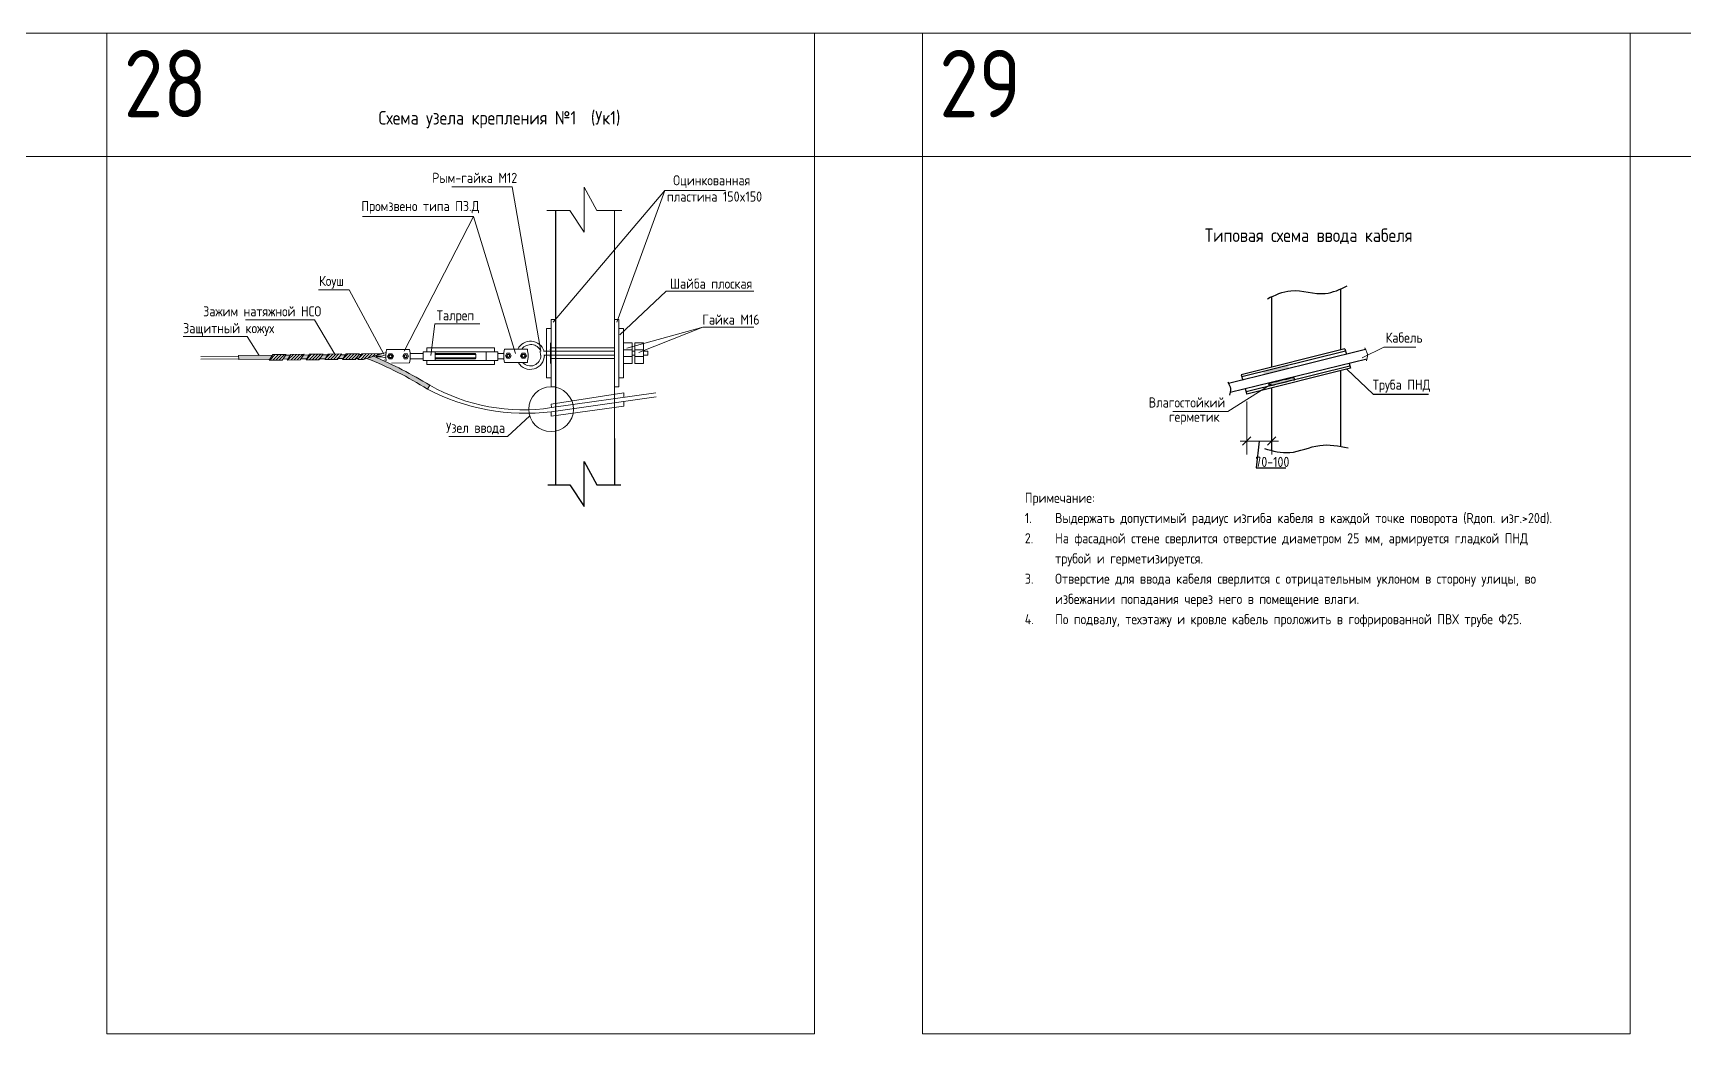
# Model space of a CAD drawing. Extents: x 6775 to 13793, y 2665 to 3972.
# Drawn here: x 11835.1 to 12325, y 3675 to 3972 of the extents above; entities that cross this region are included whole.
import ezdxf
from ezdxf.enums import TextEntityAlignment as Align

# ---------------------------------------------------------------- set-up
doc = ezdxf.new("R2010")
doc.units = 0
doc.header["$MEASUREMENT"] = 0
doc.layers.get('0').update_dxf_attribs({"linetype": 'CONTINUOUS'})
doc.layers.get('Defpoints').update_dxf_attribs({"linetype": 'CONTINUOUS'})
doc.layers.add('Выноски', color=7, linetype='CONTINUOUS', lineweight=5)
doc.layers.add('Стены', color=7, linetype='CONTINUOUS', lineweight=40)
doc.layers.add('ВЭ', color=1, linetype='CONTINUOUS')
doc.styles.add('мой', font='', dxfattribs={"width": 0.9, "height": 3})
doc.styles.get('мой').set_extended_font_data('GOST Common')
pattern_1 = [(45.43067765710001, (11547.69080694888, 3829.455613801028), (-0.4523752033236488, 0.4456250390383011), [])]

# ---------------------------------------------------------------- blocks, each defined once
blk = doc.blocks.new('*T13')
at = {"layer": 'Defpoints', "color": 8, "linetype": 'ByBlock', "lineweight": 0, "transparency": 16777216}
for p, q in [((0, 0), (7018, 0)), ((0, 0), (0, -36.66666666666652)), ((242, 0), (242, -36.66666666666652)), ((484, 0), (484, -36.66666666666652)), ((726, 0), (726, -36.66666666666652)), ((968, 0), (968, -36.66666666666652)), ((1210, 0), (1210, -36.66666666666652)), ((1452, 0), (1452, -36.66666666666652)), ((1694, 0), (1694, -36.66666666666652)), ((1936, 0), (1936, -36.66666666666652)), ((2178, 0), (2178, -36.66666666666652)), ((2420, 0), (2420, -36.66666666666652)), ((2662, 0), (2662, -36.66666666666652)), ((2904, 0), (2904, -36.66666666666652)), ((3146, 0), (3146, -36.66666666666652)), ((3388, 0), (3388, -36.66666666666652)), ((3630, 0), (3630, -36.66666666666652)), ((3872, 0), (3872, -36.66666666666652)), ((4114, 0), (4114, -36.66666666666652)), ((4356, 0), (4356, -36.66666666666652)), ((4598, 0), (4598, -36.66666666666652)), ((4840, 0), (4840, -36.66666666666652)), ((5082, 0), (5082, -36.66666666666652)), ((5324, 0), (5324, -36.66666666666652)), ((5566, 0), (5566, -36.66666666666652)), ((5808, 0), (5808, -36.66666666666652)), ((6050, 0), (6050, -36.66666666666652)), ((6292, 0), (6292, -36.66666666666652)), ((6534, 0), (6534, -36.66666666666652)), ((6776, 0), (6776, -36.66666666666652)), ((0, -36.66666666666652), (7018, -36.66666666666652))]:
    blk.add_line(p, q, dxfattribs=at)
at = {"layer": 'Defpoints', "color": 0, "linetype": 'ByBlock', "lineweight": -2, "transparency": 16777216}
blk.add_line((7018, 0), (7018, -36.66666666666652), dxfattribs=at)
at = {"layer": 'Defpoints', "color": 5, "linetype": 'Continuous', "lineweight": 0, "transparency": 16777216, "char_height": 20, "width": 232, "attachment_point": 1, "style": 'мой'}
for s, insert in [('1', (5, -5)), ('2', (247, -5)), ('3', (489, -5)), ('4', (731, -5)), ('5', (973, -5)), ('6', (1215, -5)), ('7', (1457, -5)), ('8', (1699, -5)), ('9', (1941, -5)), ('10', (2183, -5)), ('11', (2425, -5)), ('12', (2667, -5)), ('13', (2909, -5)), ('14', (3151, -5)), ('16', (3393, -5)), ('17', (3635, -5)), ('18', (3877, -5)), ('19', (4119, -5)), ('{\\fGOST Common|b0|i0|c204|p34;24', (4361, -5)), ('25', (4603, -5)), ('23', (4845, -5)), ('28', (5087, -5)), ('29', (5329, -5)), ('33', (5571, -5)), ('34', (5813, -5)), ('35', (6055, -5)), ('36', (6297, -5)), ('37', (6539, -5)), ('38', (6781, -5))]:
    blk.add_mtext(s, dxfattribs=dict(at, insert=insert))
blk = doc.blocks.new('*U14')
at = {"layer": 'ВЭ', "color": 250, "linetype": 'ByBlock', "lineweight": 18}
blk.add_lwpolyline([(-105, -148.5), (105, -148.5), (105, 148.5), (-105, 148.5), (-105, -148.5)], dxfattribs=at)
blk = doc.blocks.new('*U15')
at = {"layer": 'Defpoints', "color": 0, "linetype": 'ByBlock', "lineweight": -2, "transparency": 16777216}
for p in [(5082, 0), (5324, 0)]:
    blk.add_blockref('*U14', p, dxfattribs=at)
blk = doc.blocks.new('_Oblique')
at = {"color": 0, "linetype": 'ByBlock', "lineweight": -2}
blk.add_line((-0.5, -0.5), (0.5, 0.5), dxfattribs=at)

msp = doc.modelspace()

# ---------------------------------------------------------------- hatches: boundary and pattern name
at = {"lineweight": 18}
h = msp.add_hatch(color=0, dxfattribs=at)
h.paths.add_polyline_path([(11896.12429174149, 3875.16863315979), (11905.37652396789, 3875.238181122683), (11906.08133619435, 3876.384971138583), (11896.11571176236, 3876.310060688733)])
h.paths.add_polyline_path([(11916.30359224911, 3875.320318635097), (11917.00840447556, 3876.467108650996), (11915.40135352158, 3876.455028634264), (11914.56971601413, 3875.307285287348)])
h.paths.add_polyline_path([(11921.81454333956, 3875.361743819049), (11922.51935556601, 3876.508533834948), (11920.99077554561, 3876.497043675176), (11920.15913803816, 3875.349300328261)])
h.paths.add_polyline_path([(11910.71417022508, 3875.278303594185), (11911.41898245153, 3876.425093610084), (11910.0637072644, 3876.414906162761), (11909.23206975695, 3875.267162815847)])
h.paths.add_polyline_path([(11927.13942424368, 3875.401770334863), (11927.84423647014, 3876.548560350762), (11926.49907118852, 3876.538448898434), (11925.66743368107, 3875.390705551519)])
h.paths.add_polyline_path([(11931.66077857691, 3875.435756834087), (11932.4589908036, 3876.583248927021), (11931.82336575622, 3876.578471006826), (11930.99172824877, 3875.43072765991)])
h = msp.add_hatch(dxfattribs=at)
h.set_pattern_fill('ANSI31', color=0, scale=0.2, angle=0.4306776570999999, style=0)
h.set_pattern_definition(pattern_1)
h.paths.add_polyline_path([(11905.19239861196, 3874.93859335741), (11909.01481252684, 3874.967326002096), (11910.21552622187, 3876.624431583172), (11906.21000265838, 3876.594322524369)])
h = msp.add_hatch(dxfattribs=at)
h.set_pattern_fill('ANSI31', color=0, scale=0.2, angle=0.4306776570999999, style=0)
h.set_pattern_definition(pattern_1)
h.paths.add_polyline_path([(11910.53004486914, 3874.978715828913), (11914.35245878402, 3875.007448473598), (11915.55317247906, 3876.664554054673), (11911.54764891556, 3876.634444995871)])
h = msp.add_hatch(dxfattribs=at)
h.set_pattern_fill('ANSI31', color=0, scale=0.2, angle=0.4306776570999999, style=0)
h.set_pattern_definition(pattern_1)
h.paths.add_polyline_path([(11916.11946689317, 3875.020730869825), (11919.94188080805, 3875.04946351451), (11921.14259450309, 3876.706569095586), (11917.13707093959, 3876.676460036782)])
h = msp.add_hatch(dxfattribs=at)
h.set_pattern_fill('ANSI31', color=0, scale=0.2, angle=0.4306776570999999, style=0)
h.set_pattern_definition(pattern_1)
h.paths.add_polyline_path([(11921.6451752298, 3875.086167360543), (11925.46758914468, 3875.114900005228), (11926.66830283972, 3876.772005586305), (11922.66277927622, 3876.741896527501)])
h = msp.add_hatch(dxfattribs=at)
h.set_pattern_fill('ANSI31', color=0, scale=0.2, angle=0.4306776570999999, style=0)
h.set_pattern_definition(pattern_1)
h.paths.add_polyline_path([(11926.97331460951, 3875.131495695942), (11930.79572852439, 3875.160228340628), (11931.99644221943, 3876.817333921704), (11927.99091865593, 3876.787224862901)])
h = msp.add_hatch(dxfattribs=at)
h.set_pattern_fill('ANSI31', color=0, scale=0.2, angle=0.4306776570999999, style=0)
h.set_pattern_definition(pattern_1)
h.paths.add_polyline_path([(11931.66077857691, 3875.435756834087), (11934.05065121307, 3875.453721231149), (11937.85253474674, 3876.623791574983), (11932.4589908036, 3876.583248927021)])
h.paths.add_polyline_path([(11937.85253474674, 3876.623791574983), (11938.64376475938, 3876.867301078822), (11932.62511095552, 3876.82205955211), (11932.4589908036, 3876.583248927021)])
h.paths.add_polyline_path([(11931.47265649844, 3875.165316730162), (11933.15462606022, 3875.177959901432), (11934.05065121307, 3875.453721231149), (11931.66077857691, 3875.435756834087)])
h = msp.add_hatch(color=0, dxfattribs=at)
edge = h.paths.add_edge_path()
edge.add_arc((11896.21313592239, 3777.999257061961), 104.5420975008433, 57.637195753171284, 68.78087947801038, ccw=False)
edge.add_line((11952.17227873036, 3866.303416001801), (11952.82699719709, 3867.484862825926))
edge.add_arc((11880.35516669869, 3748.011123154383), 139.7359677638209, 58.75932939142134, 66.45140966708955)
edge.add_line((11936.18340958735, 3876.110100444823), (11934.05065121307, 3875.453721231149))
at = {"layer": 'Стены', "lineweight": 25}
h = msp.add_hatch(color=256, dxfattribs=at)
edge = h.paths.add_edge_path()
edge.add_spline(control_points=[(12200.66364237423, 3871.639390298798), (12200.56089764915, 3871.60324764344), (12200.3392562087, 3871.489235998732), (12199.9806044949, 3870.980341751559), (12201.00696372907, 3870.736129058505), (12202.4908858771, 3871.207672854883), (12204.94745762563, 3871.685922403806), (12206.71134336793, 3872.300656980861), (12207.91858292304, 3872.452970204798), (12207.41619154316, 3873.472288657752), (12206.27224758617, 3872.796163109282), (12204.62300066467, 3872.665001669774), (12202.82766421419, 3872.084109806709), (12201.4748285332, 3871.816057329445), (12200.98933588045, 3871.719861235496), (12200.98152172743, 3871.718324235068), (12200.97370757442, 3871.71678723464), (12200.96589490444, 3871.715244634213)], knot_values=[3.200113364262017, 3.200113364262017, 3.200113364262017, 3.200113364262017, 6.307493627519846, 10.16746174177084, 16.85126902376779, 26.25923676704855, 59.41857812724575, 82.49097516925238, 84.27454203503447, 89.97487231706971, 101.1486940816415, 114.0601069803939, 139.2504984329813, 153.3507443245238, 153.3507443245238, 153.3507443245238, 153.578194583723, 153.578194583723, 153.578194583723, 153.578194583723], degree=3, periodic=0)
edge.add_line((12200.96589490444, 3871.715244634212), (12200.66364237423, 3871.639390298797))
edge = h.paths.add_edge_path()
edge.add_spline(control_points=[(12202.66546254643, 3868.339283009188), (12202.44876584751, 3868.296659973991), (12202.09945825784, 3868.227953114297), (12201.65673116089, 3867.599763525251), (12202.68309039506, 3867.355550832197), (12204.16701254309, 3867.827094628575), (12206.62358429162, 3868.305344177497), (12208.38747003392, 3868.920078754553), (12209.59470958903, 3869.072391978489), (12209.09231820914, 3870.091710431444), (12207.94837425216, 3869.415584882974), (12206.29912733065, 3869.284423443466), (12204.50379088018, 3868.703531580401), (12203.15095519919, 3868.435479103137), (12202.66546254643, 3868.339283009188)], knot_values=[0, 0, 0, 0, 6.307493627519846, 10.16746174177084, 16.85126902376775, 26.2592367670485, 59.4185781272457, 82.49097516925234, 84.27454203503443, 89.97487231706961, 101.1486940816414, 114.0601069803938, 139.2504984329812, 153.3507443245237, 153.3507443245237, 153.3507443245237, 153.3507443245237], degree=3, periodic=0)

# ---------------------------------------------------------------- linework, layer by layer
at = {"color": 0, "lineweight": 18}
for p, q in [((11959.33726378918, 3926.405038555578), (11977.3142514402, 3926.405038555578)), ((11985.75790843745, 3877.641911269026), (11977.3142514402, 3926.405038555578)), ((11998.66428753318, 3912.943310000716), (11998.66428753318, 3926.256021891224)), ((11998.66428753318, 3926.256021891224), (12002.39389872504, 3919.333411452653)), ((12022.61948526002, 3925.280834983512), (12040.59647291104, 3925.280834983512)), ((11987.52521540699, 3919.333411452653), (11994.40187350569, 3919.333411452653)), ((11994.40187350569, 3919.333411452653), (11998.66428753318, 3912.943310000716)), ((12002.39389872504, 3919.333411452653), (12009.80496714424, 3919.333411452653)), ((12007.59202554745, 3919.333411452653), (12007.59202554745, 3905.285655573401)), ((11932.84918237356, 3917.535942421978), (11965.81265927327, 3917.535942421978)), ((11965.81265927327, 3917.535942421978), (11945.22066958959, 3877.554924972776)), ((11965.81265927327, 3917.535942421978), (11978.30572210257, 3876.907278982643)), ((12007.59202554745, 3905.285655573401), (12007.59202554745, 3851.693558429768)), ((11919.78047481832, 3895.773446516692), (11928.90821222494, 3895.773446516692)), ((11928.90821222494, 3895.773446516692), (11939.16794329172, 3876.694943832518)), ((12009.23050327187, 3882.437811362543), (12022.99901755244, 3895.355495192104)), ((12022.99901755244, 3895.355495192104), (12048.99881897893, 3895.427348319761)), ((11898.16332723067, 3886.929446713643), (11918.6006465732, 3886.929446713643)), ((11918.6006465732, 3886.929446713643), (11924.66554105797, 3876.756951056903)), ((11953.11689170105, 3876.270195699757), (11954.30728019815, 3885.759229251215)), ((11954.30728019815, 3885.759229251215), (11967.68166528227, 3885.759229251215)), ((11898.60929502487, 3881.923767850899), (11902.17800414226, 3876.355630241589)), ((12011.30970603599, 3878.449567016492), (12033.88203126158, 3884.722172981828)), ((12014.87805803088, 3877.157852603407), (12033.88203126158, 3884.722172981828)), ((12033.88203126158, 3884.722172981828), (12048.96250177476, 3884.722172981828)), ((11884.91291542749, 3876.039498033545), (11896.11704969589, 3876.12371821904)), ((11896.12306303376, 3875.323740819505), (11884.91896285228, 3875.234985921973)), ((11896.11571176236, 3876.310060688733), (11906.08133619435, 3876.384971138583)), ((11896.12429174149, 3875.16863315979), (11896.11571176236, 3876.310060688733)), ((11905.37652396789, 3875.238181122683), (11896.12429174149, 3875.16863315979)), ((11910.71417022508, 3875.278303594185), (11909.23206975695, 3875.267162815847)), ((11910.0637072644, 3876.414906162761), (11911.41898245153, 3876.425093610084)), ((11916.30359224911, 3875.320318635097), (11914.56971601413, 3875.307285287348)), ((11915.40135352158, 3876.455028634264), (11917.00840447556, 3876.467108650996)), ((11921.81454333956, 3875.361743819049), (11920.15913803816, 3875.349300328261)), ((11920.99077554561, 3876.497043675176), (11922.51935556601, 3876.508533834948)), ((11927.13942424368, 3875.401770334863), (11925.66743368107, 3875.390705551519)), ((11926.49907118852, 3876.538448898434), (11927.84423647014, 3876.548560350762)), ((11930.99172824877, 3875.43072765991), (11931.66077857691, 3875.435756834087)), ((11931.82336575622, 3876.578471006826), (11932.4589908036, 3876.583248927021)), ((11934.05065121307, 3875.453721231149), (11936.18340958735, 3876.110100444823)), ((11939.86401534769, 3877.247374655641), (11936.94121438195, 3876.337004746362)), ((11938.41854028629, 3876.152407366503), (11936.9717040959, 3876.141531665676)), ((11938.42004362076, 3875.952413016619), (11936.98473666656, 3875.941623979731)), ((11939.8052765893, 3876.524763090496), (11938.41854028629, 3876.152407366503)), ((11939.81222081537, 3875.600946064989), (11938.42004362076, 3875.952413016619)), ((11946.7995135377, 3878.115459853755), (11939.99970564165, 3878.064346481797)), ((11946.09194233533, 3876.860105808383), (11945.90893480366, 3876.858730161868)), ((11946.10321734385, 3875.360148184254), (11945.92020981218, 3875.358772537739)), ((11949.40890408978, 3876.866902247877), (11946.99609874617, 3876.866902247877)), ((11946.99609874617, 3876.866902247877), (11946.99609874617, 3875.366902247877)), ((11949.40890408978, 3875.366902247877), (11946.99609874617, 3875.366902247877)), ((11950.90890408978, 3876.866902247877), (11947.40890408978, 3876.866902247877)), ((11947.40890408978, 3875.366902247877), (11950.90890408978, 3875.366902247877)), ((11973.0617432588, 3877.366902247877), (11950.90890408978, 3877.366902247877)), ((11950.90890408978, 3874.866902247877), (11950.90890408978, 3877.366902247877)), ((11951.90890408978, 3878.616902247877), (11972.0617432588, 3878.616902247877)), ((11951.90890408978, 3877.366902247877), (11951.90890408978, 3878.616902247877)), ((11954.40890408978, 3877.366902247877), (11954.40890408978, 3874.866902247877)), ((11954.40890408978, 3876.866902247877), (11966.28415230956, 3876.866902247877)), ((11966.53415230956, 3876.616902247877), (11954.40890408978, 3876.616902247877)), ((11966.53415230956, 3875.616902247877), (11954.40890408978, 3875.616902247877)), ((11966.28415230956, 3875.366902247877), (11954.40890408978, 3875.366902247877)), ((11966.53415230956, 3876.616902247877), (11966.28415230956, 3876.866902247877)), ((11966.53415230956, 3875.616902247877), (11966.28415230956, 3875.366902247877)), ((11966.53415230956, 3876.616902247877), (11966.53415230956, 3875.616902247877)), ((11969.5617432588, 3877.366902247877), (11969.5617432588, 3874.866902247877)), ((11972.0617432588, 3878.616902247877), (11972.0617432588, 3877.366902247877)), ((11973.0617432588, 3877.366902247877), (11973.0617432588, 3874.866902247877)), ((11973.0617432588, 3876.866902247877), (11974.78775249924, 3876.866902247877)), ((11974.80072205525, 3875.366902247877), (11973.0617432588, 3875.366902247877)), ((11981.77734515449, 3878.237818546764), (11974.97734515449, 3878.237818546764)), ((11985.65188303882, 3876.367502757847), (11985.58852930463, 3877.641911269026)), ((11986.56152751802, 3877.641911269026), (11988.63145635437, 3877.641911269026)), ((11986.67143708353, 3876.367468713133), (11988.63145635437, 3876.367468713133)), ((11988.63145635437, 3880.04001301282), (11988.63145635437, 3873.969366969339)), ((11988.63145635437, 3877.641911269026), (11988.63145635437, 3876.367468713133)), ((11988.80083548719, 3878.619166635829), (12007.59202554745, 3878.619166635829)), ((11988.80083548719, 3877.641911269026), (12007.59202554745, 3877.641911269026)), ((11988.80083548719, 3876.367468713133), (12007.59202554745, 3876.367468713133)), ((12007.59202554745, 3875.39021334633), (11988.80083548719, 3875.39021334633)), ((12010.26618763117, 3880.04001301282), (12010.26618763117, 3873.969366969339)), ((12010.26618763117, 3880.04001301282), (12012.88759390833, 3880.04001301282)), ((12012.88759390833, 3878.016464331659), (12010.26618763117, 3878.016464331659)), ((12012.88759390833, 3875.992915650499), (12010.26618763117, 3875.992915650499)), ((12012.88759390833, 3880.04001301282), (12012.88759390833, 3873.969366969339)), ((12012.88759390833, 3877.641911269026), (12013.66514591546, 3877.641911269026)), ((12013.66514591546, 3876.365889313475), (12012.88759390833, 3876.365570476827)), ((12013.66514591546, 3880.04001301282), (12016.28655219263, 3880.04001301282)), ((12013.66514591546, 3880.04001301282), (12013.66514591546, 3873.969366969339)), ((12016.28655219263, 3878.016464331659), (12013.66514591546, 3878.016464331659)), ((12016.28655219263, 3875.992915650499), (12013.66514591546, 3875.992915650499)), ((12016.28655219263, 3880.04001301282), (12016.28655219263, 3873.969366969339)), ((12016.28655219263, 3877.641911269026), (12017.51685299749, 3877.641911269026)), ((12017.51685299749, 3876.367468713133), (12016.28655219263, 3876.366964225998)), ((12017.51685299749, 3877.641911269026), (12017.51685299749, 3876.367468713133)), ((11939.881685963, 3874.880255402843), (11939.42906980169, 3875.014200083564)), ((11946.82958022709, 3874.115572856077), (11941.47846530138, 3874.075349142147)), ((11973.0617432588, 3874.866902247877), (11950.90890408978, 3874.866902247877)), ((11951.90890408978, 3873.616902247877), (11951.90890408978, 3874.866902247877)), ((11972.0617432588, 3873.616902247877), (11951.90890408978, 3873.616902247877)), ((11972.0617432588, 3874.866902247877), (11972.0617432588, 3873.616902247877)), ((11981.77734515449, 3874.237818546764), (11974.97734515449, 3874.237818546764)), ((12010.26618763117, 3873.969366969339), (12012.88759390833, 3873.969366969339)), ((12013.66514591546, 3873.969366969339), (12016.28655219263, 3873.969366969339)), ((11952.17227873036, 3866.303416001801), (11952.82699719709, 3867.484862825926)), ((11988.81685398978, 3859.622489111068), (12019.95686451594, 3864.011116550863)), ((11988.92979426497, 3860.849580248799), (12019.92798311331, 3865.219055939122)), ((11975.85482669612, 3852.251724840609), (11982.49433762048, 3858.37420266538)), ((11975.85482669612, 3852.251724840609), (11958.47508876364, 3852.251724840609))]:
    msp.add_line(p, q, dxfattribs=at)
for p, q in [((11990.13791652905, 3919.333411452653), (11990.13791652905, 3838)), ((12007.59202554745, 3851.693558429768), (12007.59202554745, 3838)), ((11998.66428753318, 3831.507400761309), (11998.66428753318, 3844.820112651818)), ((11998.66428753318, 3844.820112651818), (12002.39389872504, 3837.897502213247)), ((11987.81731619101, 3837.897502213247), (11994.40187350569, 3837.897502213247)), ((11994.40187350569, 3837.897502213247), (11998.66428753318, 3831.507400761309)), ((12002.39389872504, 3837.897502213247), (12009.55683852124, 3837.897502213247))]:
    msp.add_line(p, q)
for points in [[(12008.36566408744, 3886.18436153219), (12022.61948526002, 3925.280834983512), (11989.46937600812, 3886.165692637651)], [(11898.60929502487, 3881.923767850899), (11879.64515302028, 3881.923767850899)], [(12229.49046627257, 3875.600877171045), (12235.90870597413, 3878.791971535014), (12245.43669866251, 3878.791971535014)], [(12202.46942114397, 3867.776702344229), (12189.66518061027, 3859.744099362366), (12173.32711622475, 3859.744099362366)], [(12010.36517224855, 3862.659339105465), (12010.37967978541, 3861.270546426711), (11988.8690046489, 3858.332441474528), (11988.81685398978, 3859.622489111068)], [(11988.92979426497, 3860.849580248799), (11988.88744792066, 3861.897099154885), (12010.36533004201, 3865.213658377064), (12010.36700595305, 3863.871349546278)]]:
    msp.add_lwpolyline(points, dxfattribs=at)
for points in [[(11990.13791652905, 3867.025288275705), (11988.80083548719, 3867.025288275705), (11988.80083548719, 3886.984091706454), (11990.13791652905, 3886.984091706454)], [(12007.59202554745, 3867.025288275705), (12008.92910658931, 3867.025288275705), (12008.92910658931, 3886.984091706454), (12007.59202554745, 3886.984091706454)], [(11988.80083548719, 3869.686397770546), (11987.46375444533, 3869.686397770546), (11987.46375444533, 3884.322982211613), (11988.80083548719, 3884.322982211613)], [(12008.92910658931, 3869.686397770546), (12010.26618763117, 3869.686397770546), (12010.26618763117, 3884.322982211613), (12008.92910658931, 3884.322982211613)], [(11905.19239861196, 3874.93859335741), (11909.01481252684, 3874.967326002096), (11910.21552622187, 3876.624431583172), (11906.21000265838, 3876.594322524369)], [(11910.53004486914, 3874.978715828913), (11914.35245878402, 3875.007448473598), (11915.55317247906, 3876.664554054673), (11911.54764891556, 3876.634444995871)], [(11916.11946689317, 3875.020730869825), (11919.94188080805, 3875.04946351451), (11921.14259450309, 3876.706569095586), (11917.13707093959, 3876.676460036782)], [(11921.6451752298, 3875.086167360543), (11925.46758914468, 3875.114900005228), (11926.66830283972, 3876.772005586305), (11922.66277927622, 3876.741896527501)], [(11926.97331460951, 3875.131495695942), (11930.79572852439, 3875.160228340628), (11931.99644221943, 3876.817333921704), (11927.99091865593, 3876.787224862901)], [(11931.47265649844, 3875.165316730162), (11933.15462606022, 3875.177959901432), (11938.64376475938, 3876.867301078822), (11932.62511095552, 3876.82205955211)], [(11940.7373435334, 3875.31981352949), (11940.29870556011, 3876.066537526952), (11940.72606852488, 3876.819771153619), (11941.59206946295, 3876.826280782823), (11942.03070743624, 3876.07955678536), (11941.60334447147, 3875.326323158693)], [(11945.23721640579, 3875.353638555051), (11944.7985784325, 3876.100362552513), (11945.22594139727, 3876.853596179179), (11946.09194233533, 3876.860105808383), (11946.53058030862, 3876.113381810921), (11946.10321734385, 3875.360148184254)], [(11975.6943324526, 3875.487818546764), (11975.26131975071, 3876.237818546764), (11975.6943324526, 3876.987818546764), (11976.56035785638, 3876.987818546764), (11976.99337055828, 3876.237818546764), (11976.56035785638, 3875.487818546764)], [(11980.1943324526, 3875.487818546764), (11979.76131975071, 3876.237818546764), (11980.1943324526, 3876.987818546764), (11981.06035785638, 3876.987818546764), (11981.49337055828, 3876.237818546764), (11981.06035785638, 3875.487818546764)]]:
    msp.add_lwpolyline(points, close=True, dxfattribs=at)
for points in [[(12224.94527028462, 3872.267585805803), (12232.79378528754, 3864.866443759691), (12249.18142946325, 3864.866443759691)], [(12198.96200265463, 3850.913102160051), (12198.03945367267, 3842.93898729197), (12206.80931541989, 3842.93898729197)]]:
    msp.add_lwpolyline(points)
for centre, radius in [((11941.16470649817, 3876.073047156156), 0.4999999999999997), ((11941.16470649817, 3876.073047156156), 0.3999999999999998), ((11945.66457937056, 3876.106872181717), 0.4999999999999997), ((11945.66457937056, 3876.106872181717), 0.3999999999999998), ((11976.12734515449, 3876.237818546764), 0.5), ((11976.12734515449, 3876.237818546764), 0.4), ((11980.62734515449, 3876.237818546764), 0.5), ((11980.62734515449, 3876.237818546764), 0.4), ((11988.82774466851, 3860.381462971751), 6.643879798242492)]:
    msp.add_circle(centre, radius, dxfattribs=at)
for centre, radius, start, end in [((11982.71906755929, 3876.314103971958), 4.225863830583855, 18.31310914282006, 153.4273336837969), ((11896.21313592204, 3777.99925706133), 104.5420975015613, 57.63719575314488, 68.78087947800414), ((11880.35516669991, 3748.011123156816), 139.7359677611013, 58.75932939131935, 66.45140966714682), ((11936.97095242866, 3876.241528840617), 0.09999999999999995, 107.3003356424141, 270.4306776570156), ((11936.99303212435, 3875.825997761802), 0.1159234095964052, 94.10358277416314, 137.4275522194418), ((11949.10250384203, 3876.132714663588), 9.305489592599478, 168.0194391279396, 188.1053264838053), ((11937.72678202671, 3876.047204674286), 9.305489592599296, 348.0194391279394, 12.84191618634839), ((11984.06536675207, 3876.237818546765), 9.305489592599537, 167.5887614707676, 192.4112385292322), ((11982.67665621635, 3876.367468713133), 4.16416, 210.7587091244165, 0), ((11982.78998804759, 3876.295954572664), 3.258857294972137, 24.39436882320719, 143.4251327160275), ((11982.67658921942, 3876.367502757847), 3.144672952215456, 222.6279924293204, 0), ((11972.68932355692, 3876.237818546765), 9.3054895925993, 347.5887614707676, 12.41123852923238), ((11981.22567090859, 3921.822565103691), 62.66159520839042, 242.3767581411485, 276.9582290281948), ((11980.40346404168, 3915.993440583815), 55.79913654999315, 240.3823585288082, 278.7894565169562)]:
    msp.add_arc(centre, radius, start, end, dxfattribs=at)
msp.add_open_spline([(12230.30181426997, 3878.607650620105), (12230.30181426997, 3878.607650620105), (12230.2641923011, 3878.44505414529), (12231.07847002719, 3877.170239737485), (12231.10331358423, 3876.188114961485), (12230.78517056104, 3874.758176606621)], degree=3, knots=[0, 0, 0, 0, 2.646503790476115, 5.853694173647254, 6.92114346764819, 6.92114346764819, 6.92114346764819, 6.92114346764819], dxfattribs=at)
for p in [(11988.63145635437, 3878.016464331659), (11988.63145635437, 3875.992915650499)]:
    msp.add_point(p, dxfattribs=at)
at = {"layer": 'Выноски', "linetype": 'ByBlock', "lineweight": 20}
for p, q in [((12195.26040958028, 3862.64478758312), (12195.26040958028, 3846.913102160051)), ((12202.66359572899, 3859.887235990596), (12202.66359572899, 3846.913102160051)), ((12193.26040958028, 3850.913102160051), (12204.66359572899, 3850.913102160051))]:
    msp.add_line(p, q, dxfattribs=at)
at = {"layer": 'Стены', "lineweight": 25}
for p, q in [((12223.21194717299, 3877.979344586404), (12223.21194717299, 3896.094463702361)), ((12202.66359572899, 3872.822459575101), (12202.66359572899, 3893.777707439388)), ((12230.50463095381, 3878.10665641823), (12189.88665723063, 3867.962646901713)), ((12230.86726056016, 3875.217332810734), (12190.32729025573, 3865.369338901518)), ((12224.37617286825, 3878.271522674462), (12193.64167074768, 3870.607903212884)), ((12224.55555366015, 3877.635386597454), (12193.82105153957, 3869.971767135876)), ((12224.37617286825, 3878.271522674462), (12224.82462483433, 3876.681182530387)), ((12193.64167074768, 3870.607903212884), (12194.09012271376, 3869.01756306881)), ((12225.81553090896, 3873.167143505774), (12195.08102878838, 3865.503524044196)), ((12225.99491170085, 3872.531007428766), (12195.26040958028, 3864.867387967188)), ((12223.21194717299, 3849.340689231012), (12223.21194717299, 3871.832585071147)), ((12225.59832989419, 3873.937401012142), (12225.99491170085, 3872.531007428766)), ((12194.8116860864, 3866.458691027218), (12195.26040958028, 3864.867387967188)), ((12202.66359572899, 3848.11888025005), (12202.66359572899, 3866.675700059844))]:
    msp.add_line(p, q, dxfattribs=at)
for points in [[(12201.36679461282, 3893.17597302381), (12208.35555851118, 3895.526074045393), (12218.56990589869, 3894.720325127672), (12225.0742334425, 3896.950440342461)], [(12202.66546254643, 3868.339283009188), (12202.04699984903, 3868.091987831992), (12201.84073908249, 3867.740413437793), (12202.48378744617, 3867.449455318454), (12203.46655960838, 3867.594934378124), (12206.86379649535, 3868.443562278066), (12209.22972936658, 3869.025478516742), (12209.41172425211, 3869.073971536631), (12209.21759638031, 3869.643764520335), (12208.04069643783, 3869.558901735529), (12206.70606767388, 3869.280066871163), (12204.12174095832, 3868.649657612597), (12202.66546254643, 3868.339283009188)], [(12200.48316255537, 3848.680635227576), (12207.99719036198, 3847.522227543667), (12216.89777270905, 3849.63971360326), (12225.3626868278, 3848.89827728555)]]:
    msp.add_spline(points, degree=3, dxfattribs=at)
msp.add_open_spline([(12189.67964136227, 3868.442829786868), (12189.67964136227, 3868.442829786868), (12189.6420193934, 3868.280233312053), (12190.45629711949, 3867.005418904248), (12190.48114067653, 3866.023294128247), (12190.16299765334, 3864.593355773384)], degree=3, knots=[0, 0, 0, 0, 2.646503790476115, 5.853694173647254, 6.92114346764819, 6.92114346764819, 6.92114346764819, 6.92114346764819], dxfattribs=at)

# ---------------------------------------------------------------- block references
msp.add_blockref('*T13', (6775, 3972))
at = {"layer": 'Defpoints'}
msp.add_blockref('*U15', (6880, 3823.5), dxfattribs=at)
at = {"layer": 'Выноски', "linetype": 'ByBlock', "lineweight": -2, "xscale": 2.5, "yscale": 2.5, "zscale": 2.5, "rotation": 180}
msp.add_blockref('_Oblique', (12195.26040958028, 3850.913102160051), dxfattribs=at)
at = {"layer": 'Выноски', "linetype": 'ByBlock', "lineweight": -2, "xscale": 2.5, "yscale": 2.5, "zscale": 2.5}
msp.add_blockref('_Oblique', (12202.66359572899, 3850.913102160051), dxfattribs=at)

# ---------------------------------------------------------------- texts
at = {"color": 0, "lineweight": 18, "style": 'мой', "width": 0.9}
for s, p in [('Рым-гайка М12', (11966.16501332613, 3929.032634105141)), ('Оцинкованная ', (12037.32445949897, 3927.908430533074)), ('пластина 150x150', (12037.32445949897, 3923.479421993366)), ('Шайба плоская', (12036.32259247752, 3897.648363467802)), ('Талреп', (11960.4336006597, 3887.835176410106)), ('Гайка М16', (12042.203357228, 3886.984964928845))]:
    msp.add_text(s, height=3, dxfattribs=at).set_placement(p, align=Align.MIDDLE)
for s, p in [('Промзвено типа ПЗ.Д', (11932.52652634023, 3919.146179704497)), ('Коуш', (11919.99454858987, 3896.949308899412)), ('Зажим натяжной НСО', (11885.57800757839, 3887.929446713643)), ('Защитный кожух', (11879.64515302028, 3882.923767850899)), ('Кабель', (12236.46973933109, 3880.122446678369)), ('Труба ПНД', (12232.64109309702, 3866.150854945382)), ('Влагостойкий', (12166.17567763229, 3860.881932483766)), ('Узел ввода', (11957.66245905608, 3853.365892251809)), ('герметик', (12172.17567763229, 3856.635701308031))]:
    msp.add_text(s, height=3, dxfattribs=at).set_placement(p)
at = {"color": 7, "linetype": 'Continuous', "lineweight": 15, "attachment_point": 1, "style": 'мой'}
for s, insert, char_height, width in [('Схема узела крепления №1  (Ук1)', (11937.63309381558, 3948.843198885273), 4, 71.99999999999926), ('\\pxsm1.2;Примечание:\\P\\pi-3,l3,t3;1.^IВыдержать допустимый радиус изгиба кабеля в каждой точке поворота (Rдоп. изг.>20d).\\P2.^IНа фасадной стене сверлится отверстие диаметром 25 мм, армируется гладкой ПНД трубой и герметизируется.\\P3.^IОтверстие для ввода кабеля сверлится с отрицательным уклоном в сторону улицы, во избежании попадания через него в помещение влаги.\\P4.^IПо подвалу, техэтажу и кровле кабель проложить в гофрированной ПВХ трубе Ф25.', (12129.40318614872, 3835.585835905161), 3, 159.3354291686301)]:
    msp.add_mtext(s, dxfattribs=dict(at, insert=insert, char_height=char_height, width=width))
at = {"color": 7, "linetype": 'Continuous', "lineweight": 20, "insert": (12213.6407387646, 3914), "char_height": 4, "width": 68.71852247080128, "attachment_point": 2, "style": 'мой'}
msp.add_mtext('Типовая схема ввода кабеля', dxfattribs=at)
at = {"color": 0, "lineweight": 18, "insert": (12202.8393184664, 3844.753011521323), "char_height": 3, "attachment_point": 5, "style": 'мой'}
msp.add_mtext('70-100', dxfattribs=at)

doc.saveas('drawing.dxf')
